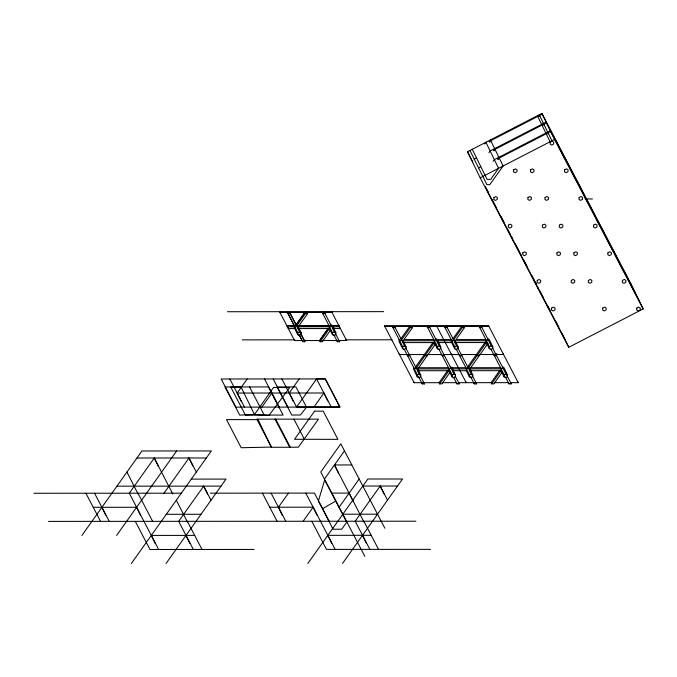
<?xml version="1.0" encoding="UTF-8"?>
<svg xmlns="http://www.w3.org/2000/svg" width="677" height="677" viewBox="0 0 677 677"><rect width="100%" height="100%" fill="white"/><g stroke="black" fill="none" stroke-linecap="round" stroke-linejoin="round"><path stroke-width="1.02" d="M297.668 325.569L301.214 332.839L301.045 334.65L299.285 335.547L297.702 334.65L297.872 332.839L287.454 312.41L294.91 326.771L294.74 328.573L288.292 328.582L288.114 327.38M328.269 328.184L319.493 340.539L320.077 341.733L329.437 328.557L329.606 326.754L322.15 312.385L322.734 313.586L324.96 313.586L324.376 312.385L331.366 325.849L329.606 326.754L298.252 326.771L296.67 325.865L289.68 312.402L299.623 331.942L301.214 332.839M335.91 332.822L334.328 331.916L330.782 324.655L332.365 325.552L335.91 332.822L335.741 334.624L333.981 335.53L332.399 334.633L332.568 332.822L329.03 325.552L299.623 325.569M402.57 348.663L402.739 346.861L399.202 339.592L399.024 341.403L402.57 348.663L404.152 349.569L405.912 348.663L406.082 346.861L403.12 340.785L401.537 339.888L394.547 326.424L395.131 327.617L392.905 327.617L392.322 326.424L399.777 340.785L401.537 339.888L410.254 327.609L412.479 327.609L411.895 326.416L411.311 327.236M417.26 376.81L417.43 374.999L413.892 367.729L413.715 369.54L417.26 376.81L418.843 377.707L420.603 376.801L420.772 374.999L417.227 367.729M437.647 342.57L437.816 340.768L451.83 340.759L453.582 339.854L462.306 327.583L464.532 327.583L463.948 326.39L463.364 327.211M440.778 346.844L439.195 345.939L435.649 338.669L437.232 339.575L440.778 346.844L440.609 348.647L438.857 349.552L437.274 348.647L437.444 346.844L433.898 339.575L404.499 339.592M447.827 370.344L439.051 382.7L439.635 383.893L449.003 370.717L449.173 368.914L438.696 348.841M455.469 374.982L453.886 374.076L450.34 366.807L451.923 367.713L455.469 374.982L455.299 376.784L453.548 377.69L451.957 376.784L452.134 374.982L448.589 367.713L419.19 367.729M438.594 342.57L451.661 342.57L451.83 340.759L444.374 326.399L444.958 327.592L447.184 327.592L446.6 326.399L453.582 339.854L455.164 340.759L458.126 346.827L457.957 348.638L456.205 349.544L454.622 348.638L454.792 346.836L451.246 339.566L437.232 339.575M469.271 367.704L472.817 374.973L472.648 376.776L470.896 377.681L469.313 376.776L466.351 370.708L466.521 368.897L456.044 348.833M469.313 376.776L469.483 374.973L465.937 367.704L451.923 367.713M452.507 368.906L466.521 368.897L468.272 368L486.357 342.545L486.526 340.743L479.071 326.382L479.654 327.575L481.88 327.575L481.296 326.382L488.278 339.837L486.526 340.743L455.164 340.759L464.532 327.583M492.831 346.81L491.24 345.913L487.702 338.644L489.285 339.549L492.831 346.81L492.653 348.621L490.901 349.527L489.319 348.621L489.488 346.819L485.942 339.549L456.543 339.566M507.522 374.956L505.931 374.051L502.393 366.782L503.976 367.687L507.522 374.956L507.344 376.759L505.592 377.664L504.01 376.759L504.179 374.956L500.633 367.687L471.234 367.704M550.308 142.204L550.13 144.108L551.772 145.081L553.6 144.074L553.778 142.204L552.136 141.197L548.252 133.225L546.424 134.232L550.308 142.204L552.136 141.197M275.04 419.122L289.731 447.26L298.413 447.175L318.478 419.131L256.795 419.131L271.485 447.269L290.34 447.26L275.649 419.122M81.909 535.456L141.933 450.984L211.334 450.95L131.296 563.577M172.863 494.125L154.28 458.016L129.273 493.211L158.655 549.487M116.605 535.439L176.629 450.967M163.969 493.194L188.976 457.99L196.322 472.064M241.054 401.021L237.17 393.049L247.173 378.968M296.154 324.943L305.572 311.691M305.386 313.595L296.67 325.865L294.91 326.771L287.353 326.771L286.769 325.578L294.326 325.578L296.086 324.672L304.802 312.402L305.386 313.595L307.612 313.595L307.028 312.393L306.444 313.223M298.252 326.771L307.612 313.595M211.012 500.201L203.667 486.137L178.66 521.332L193.351 549.47M261.864 407.105L271.866 393.032L275.759 400.996M320.263 339.837L328.506 328.235M329.352 329.801L329.894 329.03M330.478 330.224L322.303 341.733L320.077 341.733M166 563.56L226.025 479.088L191.32 479.104M299.226 378.942L289.214 393.015L293.107 400.987M489.378 141.493L490.495 139.911L490.842 140.613L489.725 142.195M493.609 150.167L494.726 148.585L495.073 149.287L493.956 150.869M313.908 407.08L323.919 392.998L327.803 400.97M497.84 158.841L498.966 157.259L499.304 157.961L498.187 159.544M288.436 493.127L278.433 507.208L282.317 515.18M412.479 327.609L403.12 340.785L434.482 340.768L436.233 339.862L429.252 326.407L429.827 327.6L427.602 327.6L427.026 326.407L434.482 340.768L434.312 342.579L416.228 368.026L414.468 368.931L404 348.858M324.461 479.037L344.475 450.874M303.127 521.265L313.129 507.191L317.022 515.163M433.145 342.207L415.644 366.832L419.19 374.093L420.772 374.999M434.219 343.814L434.761 343.053M405.802 347.978L416.228 368.026L417.811 368.931L435.895 343.476M339.152 507.175L359.165 479.02M307.815 563.484L367.839 479.011L402.536 478.994L342.511 563.467M450.036 372.384L441.861 383.893L439.635 383.893M387.532 500.108L380.186 486.044L355.171 521.239L369.862 549.377M485.189 342.173L467.689 366.799L471.234 374.068L472.817 374.973M486.264 343.789L486.814 343.019M457.576 347.504L468.272 368L469.855 368.897L487.939 343.451M499.88 370.319L491.104 382.666L491.688 383.867L493.914 383.867L502.089 372.358M491.688 383.867L501.048 370.691L501.217 368.88L490.74 348.816M484.673 143.989L485.891 142.28L498.585 168.311L490.698 179.397L487.093 179.397L472.275 149.304M489.2 141.654L490.419 139.953L503.113 165.975L489.801 184.652L486.865 184.652L469.956 150.497M488.904 152.663L490.123 150.963L546.111 122.097L635.034 292.286M493.431 150.336L494.65 148.627M493.135 161.338L494.354 159.637L550.342 130.771L639.266 300.96M497.663 159.01L498.881 157.301M296.568 407.004L316.641 378.883L325.315 378.892L339.939 407.063L235.841 407.122L221.151 378.985L325.248 378.925L339.939 407.063L296.568 407.004L281.869 378.951M322.523 508.715L318.351 501.082L324.681 479.968L346.717 522.179L341.716 529.219L333.042 529.228L322.523 508.715L335.699 501.073M630.456 282.91L643.15 308.932L568.765 347.284L480.188 177.797L467.494 151.766L541.879 113.423L630.803 283.612M490.842 140.613L542.226 114.125M474.188 159.171L476.506 157.978M495.073 149.287L546.457 122.799M478.419 167.845L480.738 166.652M499.304 157.961L550.689 131.473M480.188 177.797L554.573 139.445L541.879 113.423M297.872 332.839L299.623 331.942M332.568 332.822L334.328 331.916M402.739 346.861L404.499 345.955L406.082 346.861M437.444 346.844L439.195 345.939M454.792 346.836L456.543 345.93L458.126 346.827M417.43 374.999L419.19 374.093M489.488 346.819L491.24 345.913M452.134 374.982L453.886 374.076M469.483 374.973L471.234 374.068M504.179 374.956L505.931 374.051M227.497 311.733L383.647 311.648M288.038 313.603L290.264 313.603M332.365 325.552L338.813 325.552L339.397 326.746L332.949 326.754M290.746 325.772L292.676 325.772M298.726 325.772L329.217 325.755M330.266 325.755L333.16 325.755M336.054 325.747L338.94 325.747M488.515 325.671L488.862 326.373L384.764 326.432L384.418 325.722L488.515 325.671L518.235 382.657L510.678 382.657L511.262 383.851L509.036 383.859L505.431 376.954M333.609 327.363L334.083 327.355M339.287 327.355L340.336 328.548L333.253 328.557M298.083 328.573L329.437 328.557M242.188 339.871L294.766 339.846M345.761 339.82L392.025 339.795M333.643 334.396L337.425 341.724L339.651 341.724L339.067 340.531L346.632 340.523L331.595 311.682L331.942 312.385L279.889 312.41L279.55 311.708L294.58 340.548L302.145 340.548L298.946 334.413M303.948 340.548L320.974 340.539M322.692 340.539L337.264 340.531M300.935 333.964L304.955 341.741L302.729 341.741L299.124 334.844M402.95 342.596L434.312 342.579L437.274 348.647M454.995 342.562L486.357 342.545M494.879 353.817L496.96 353.817M425.85 354.553L399.455 354.57L399.108 353.868M427.602 354.553L441.709 354.545L442.293 355.747L444.518 355.738L443.943 354.545L459.065 354.536L459.649 355.738L461.875 355.73L461.291 354.536L477.894 354.528M479.646 354.528L503.544 354.511L503.206 353.809M427.17 355.755L424.944 355.755L424.361 354.553M479.223 355.721L476.997 355.721L476.413 354.528M417.811 368.931L449.173 368.914L450.924 368.009L440.228 347.513M469.855 368.897L501.217 368.88L502.969 367.983L492.551 347.936M417.641 370.734L449.003 370.717M453.285 370.717L466.351 370.708M469.686 370.708L501.048 370.691L504.01 376.759M384.418 325.722L414.146 382.708L440.541 382.7M442.293 382.691L456.4 382.691L456.983 383.884L459.209 383.884L458.625 382.683L492.585 382.666M494.337 382.666L508.452 382.657L509.036 383.859M418.504 376.573L422.287 383.901L424.513 383.901L423.929 382.708M470.549 376.547L474.34 383.876L476.566 383.876L475.982 382.674M237.17 393.049L323.919 392.998M136.932 458.024L206.333 457.982M338.356 472.927L334.472 464.955L351.82 464.947M116.926 486.179L221.024 486.128M362.838 486.052L397.534 486.035M33.85 493.262L181.318 493.186M210.369 493.169L314.458 493.11L329.149 521.256M331.806 493.101L349.163 493.093L353.047 501.065M93.24 507.301L136.619 507.285L140.503 515.256M269.759 507.208L313.129 507.191M166.314 514.3L201.01 514.283M342.824 514.207L377.529 514.19M48.541 521.4L415.898 521.205M194.68 535.397L151.31 535.422L155.194 543.394M371.199 535.304L327.82 535.329L331.713 543.301M254.07 549.445L149.981 549.496L135.29 521.358M430.589 549.352L326.492 549.402L311.801 521.265M585.097 198.843L592.451 198.996M554.573 139.445L643.15 308.932M467.494 151.766L472.876 162.065M485.35 186.564L488.43 192.395M492.187 199.647L495.259 205.486M495.606 206.189L496.579 208.059M500.98 216.462L504.052 222.301M507.818 229.545L510.746 235.156M511.871 237.255L512.844 239.125M515.29 243.796L518.218 249.407M518.557 250.109L521.002 254.78M523.93 260.391L527.011 266.222M531.894 275.573L533.704 279.076L533.358 278.374M534.906 281.395L536.666 284.704M540.043 291.161L543.276 297.406M547.617 305.716L550.029 310.328M555.817 321.406L558.855 327.16M564.872 339.312L486.797 189.865L487.144 190.567M546.914 305.014L547.905 306.926L547.329 305.733M506.531 374.804L506.963 375.625M507.242 376.073L511.262 383.851M472.114 375.27L476.566 383.876M444.154 340.472L436.47 325.696M458.845 368.61L443.68 339.566M455.189 376.099L459.209 383.884M453.598 377.317L456.983 383.884M420.062 375.295L424.513 383.901M335.352 333.49L339.651 341.724M300.072 332.314L300.503 333.135M301.087 334.336L304.955 341.741M316.574 378.934L331.265 407.072M384.875 528.263L340.802 443.841L320.788 471.996L364.861 556.418M334.472 464.955L364.065 522.17M363.854 521.239L378.545 549.377M273.195 378.951L287.886 407.097M293.894 419.114L304.472 439.381M264.521 378.959L279.212 407.097M305.784 493.118L335.166 549.402M249.559 386.939L264.25 415.077M229.825 378.976L244.515 407.114M271.088 493.135L285.779 521.273M262.414 493.144L277.105 521.282M176.316 500.227L187.554 522.263M187.334 521.332L202.025 549.47M126.929 472.097L138.159 494.142M137.947 493.203L152.638 521.349M94.568 493.228L109.259 521.366M85.894 493.237L100.585 521.375M561.961 333.338L568.765 347.284M540.898 293.378L541.236 294.08M534.085 279.77L534.432 280.473M535.524 282.521L535.862 283.223M538.317 288.444L538.664 289.155M539.755 291.195L540.094 291.897M537.589 287.048L537.936 287.75M517.897 381.955L518.235 382.657M495.987 354.52L496.571 355.713L494.345 355.713L493.761 354.52M485.773 341.352L489.319 348.621M462.306 327.583L461.722 326.39L452.998 338.661L456.543 345.93M473.756 382.674L474.34 383.876M451.077 341.369L454.622 348.638M465.844 381.98L466.191 382.683L458.371 367.713M451.153 353.834L451.5 354.545M448.419 369.524L451.957 376.784M410.254 327.609L409.67 326.416L400.953 338.686L404.499 345.955M409.238 354.562L409.822 355.763L407.596 355.763L407.012 354.562M421.703 382.708L422.287 383.901M413.799 382.006L414.146 382.708M346.285 339.82L346.632 340.523M336.841 340.531L337.425 341.724M329.301 328.269L332.399 334.633M380.186 486.044L384.071 494.015M294.156 327.38L297.702 334.65M294.241 339.846L294.58 340.548M362.517 535.312L366.409 543.284M203.667 486.137L207.56 494.108M188.976 457.99L192.869 465.962M154.28 458.016L158.173 465.988M186.006 535.405L189.89 543.377M101.914 507.301L105.807 515.273M493.931 197.532L493.745 199.444L495.395 200.409L497.223 199.41L497.4 197.532L495.759 196.533L493.931 197.532M508.41 225.179L508.232 227.083L509.874 228.056L511.71 227.049L511.888 225.179L510.246 224.172L508.41 225.179M513.64 169.868L513.454 171.78L515.104 172.745L516.932 171.746L517.11 169.868L515.468 168.869L513.64 169.868M527.992 197.515L527.806 199.427L529.456 200.392L531.284 199.393L531.462 197.515L529.82 196.516L527.992 197.515M530.599 169.859L530.421 171.772L532.063 172.737L533.899 171.738L534.077 169.859L532.435 168.861L530.599 169.859M522.881 252.809L522.703 254.721L524.345 255.686L526.173 254.687L526.351 252.809L524.709 251.81L522.881 252.809M537.25 280.464L537.073 282.377L538.714 283.341L540.542 282.343L540.72 280.464L539.078 279.466L537.25 280.464M542.472 225.162L542.294 227.066L543.936 228.031L545.772 227.032L545.95 225.153L544.308 224.155L542.472 225.162M545.087 197.506L544.9 199.419L546.551 200.384L548.378 199.385L548.556 197.506L546.914 196.508L545.087 197.506M551.603 308.103L551.425 310.015L553.067 310.98L554.895 309.981L555.072 308.103L553.431 307.104L551.603 308.103M559.439 225.153L559.261 227.057L560.903 228.022L562.731 227.023L562.909 225.145L561.267 224.146L559.439 225.153M564.66 169.842L564.483 171.755L566.124 172.72L567.952 171.721L568.13 169.842L566.488 168.844L564.66 169.842M557.002 252.8L556.824 254.713L558.466 255.678L560.302 254.679L560.48 252.8L558.838 251.802L557.002 252.8M571.312 280.447L571.134 282.36L572.776 283.325L574.604 282.317L574.781 280.447L573.14 279.44L571.312 280.447M573.961 252.792L573.783 254.704L575.425 255.669L577.261 254.67L577.439 252.792L575.797 251.793L573.961 252.792M579.148 197.489L578.962 199.402L580.612 200.367L582.44 199.368L582.618 197.489L580.976 196.491L579.148 197.489M588.406 280.439L588.228 282.343L589.87 283.316L591.706 282.309L591.884 280.439L590.242 279.432L588.406 280.439M593.627 225.128L593.45 227.04L595.1 228.005L596.928 227.007L597.106 225.128L595.464 224.129L593.627 225.128M602.758 308.077L602.581 309.99L604.222 310.955L606.059 309.956L606.237 308.077L604.595 307.079L602.758 308.077M607.954 252.775L607.768 254.687L609.418 255.652L611.246 254.654L611.424 252.775L609.782 251.776L607.954 252.775M622.468 280.422L622.29 282.326L623.932 283.299L625.768 282.292L625.946 280.413L624.304 279.415L622.468 280.422M636.82 308.06L636.642 309.973L638.284 310.938L640.112 309.939L640.29 308.06L638.648 307.062L636.82 308.06M273.55 387.439L254.434 414.552L239.726 415.094L225.035 386.956L241.139 387.109L254.434 414.552L268.997 415.39L289.646 387.608L273.55 387.439M314.585 411.159L294.52 439.288L337.882 439.348L323.259 411.176L314.585 411.159M306.52 407.182L300.461 414.976L291.779 415.069L277.088 386.922L295.942 386.914L306.52 407.182M539.789 115.877L537.961 116.876L541.845 124.847L543.673 123.849L539.789 115.877M544.02 124.551L542.192 125.558L546.077 133.53L547.905 132.523L544.02 124.551M271.375 447.074L241.19 447.742L226.499 419.605L258.081 419.63L271.375 447.074M268.414 386.931L230.705 386.948L245.396 415.086L283.104 415.069L268.414 386.931"/></g></svg>
